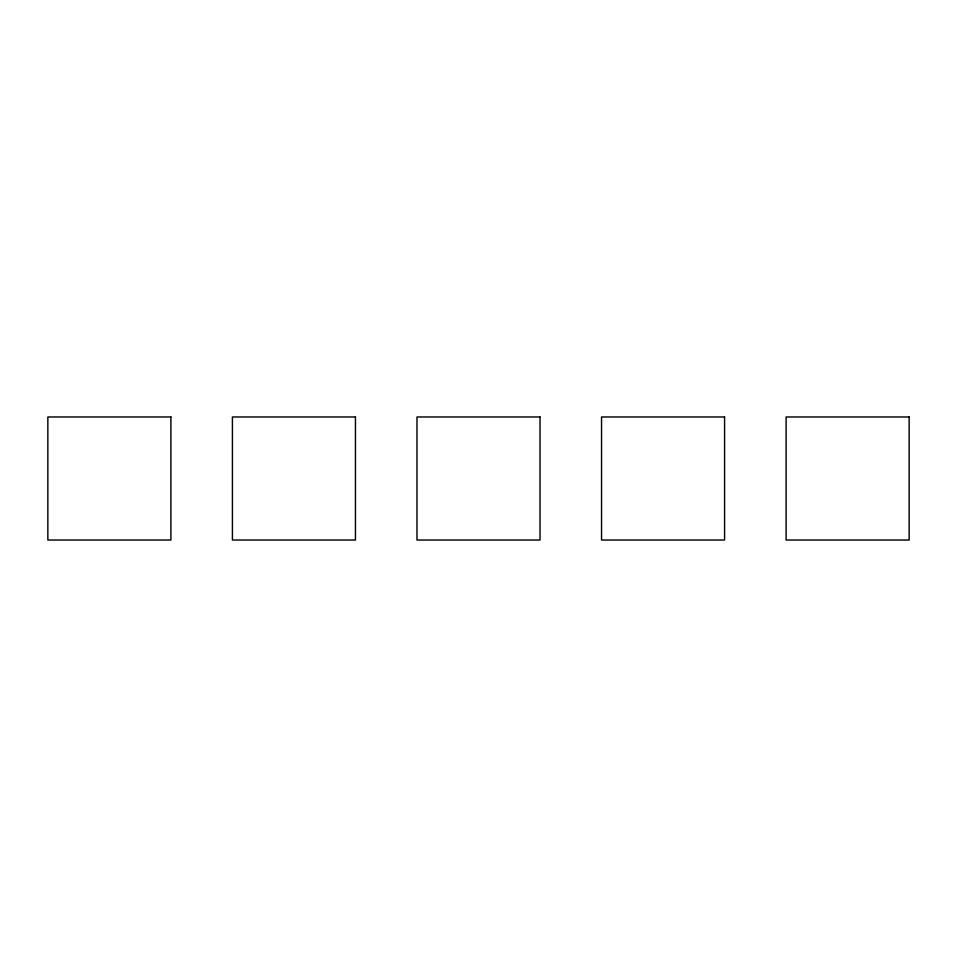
<?xml version="1.0" encoding="UTF-8"?>
<svg xmlns="http://www.w3.org/2000/svg" width="957" height="957" viewBox="0 0 957 957"><rect width="100%" height="100%" fill="white"/><g stroke="black" fill="none" stroke-linecap="round" stroke-linejoin="round"><path stroke-width="1.44" d="M170.896 416.977L47.85 416.977L47.85 540.023L170.896 540.023L170.896 416.977M355.454 416.977L232.419 416.977L232.419 540.023L355.454 540.023L355.454 416.977M540.023 416.977L416.977 416.977L416.977 540.023L540.023 540.023L540.023 416.977M724.581 416.977L601.546 416.977L601.546 540.023L724.581 540.023L724.581 416.977M909.15 416.977L786.104 416.977L786.104 540.023L909.15 540.023L909.15 416.977"/></g></svg>
